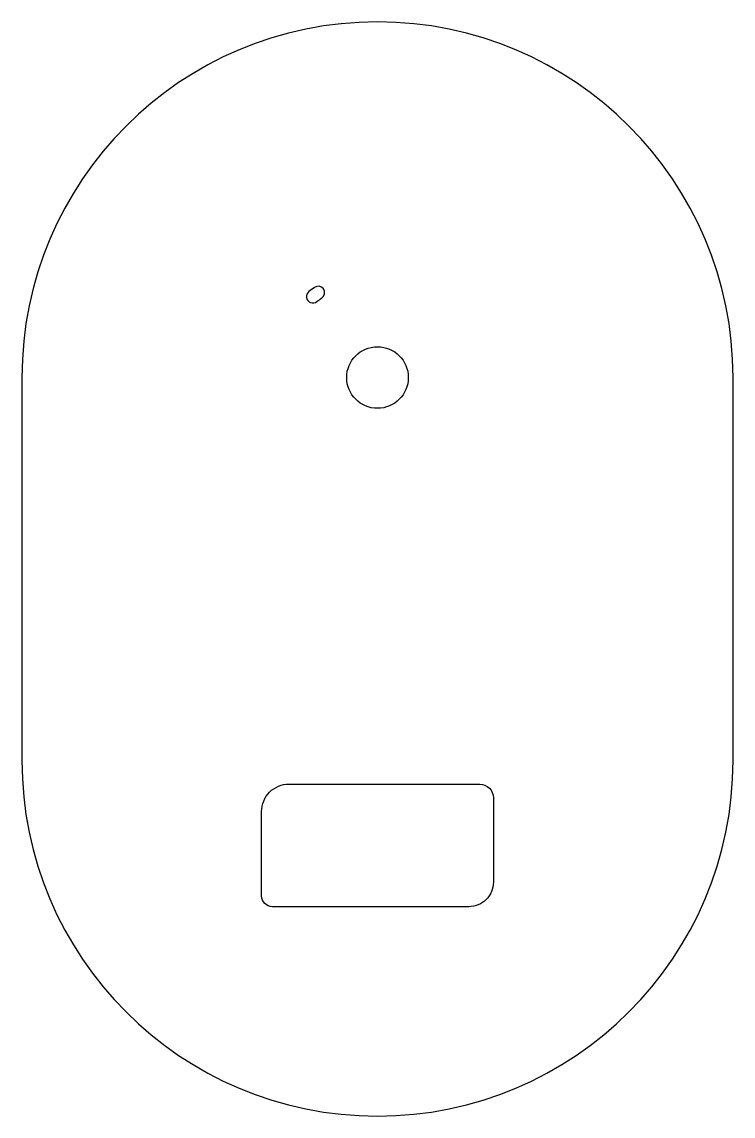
# Model space of a CAD drawing. Header units: inches. Extents: x -6.4 to 6.6, y -5.3 to 14.7.
import ezdxf

# ---------------------------------------------------------------- set-up
doc = ezdxf.new("R2010")
doc.units = ezdxf.units.IN
doc.layers.get('0').update_dxf_attribs({"linetype": 'CONTINUOUS'})

msp = doc.modelspace()

# ---------------------------------------------------------------- linework, layer by layer
for points in [[(-6.384, 1.183, 1), (6.616, 1.183), (6.616, 8.183, 1), (-6.384, 8.183)], [(-1.037, 9.831, 0.015601), (-1.138, 9.756, 1), (-0.991, 9.571, -0.015601), (-0.902, 9.637, 1)], [(2.234, 0.501), (2.234, -1.043, -0.414214), (1.787, -1.489), (-1.805, -1.489, -0.414214), (-2.002, -1.293), (-2.002, 0.251, -0.414214), (-1.502, 0.751), (1.984, 0.751, -0.414214)]]:
    msp.add_lwpolyline(points, format="xyb", close=True)
msp.add_circle((0.116, 8.183), 0.563)

doc.saveas('drawing.dxf')
